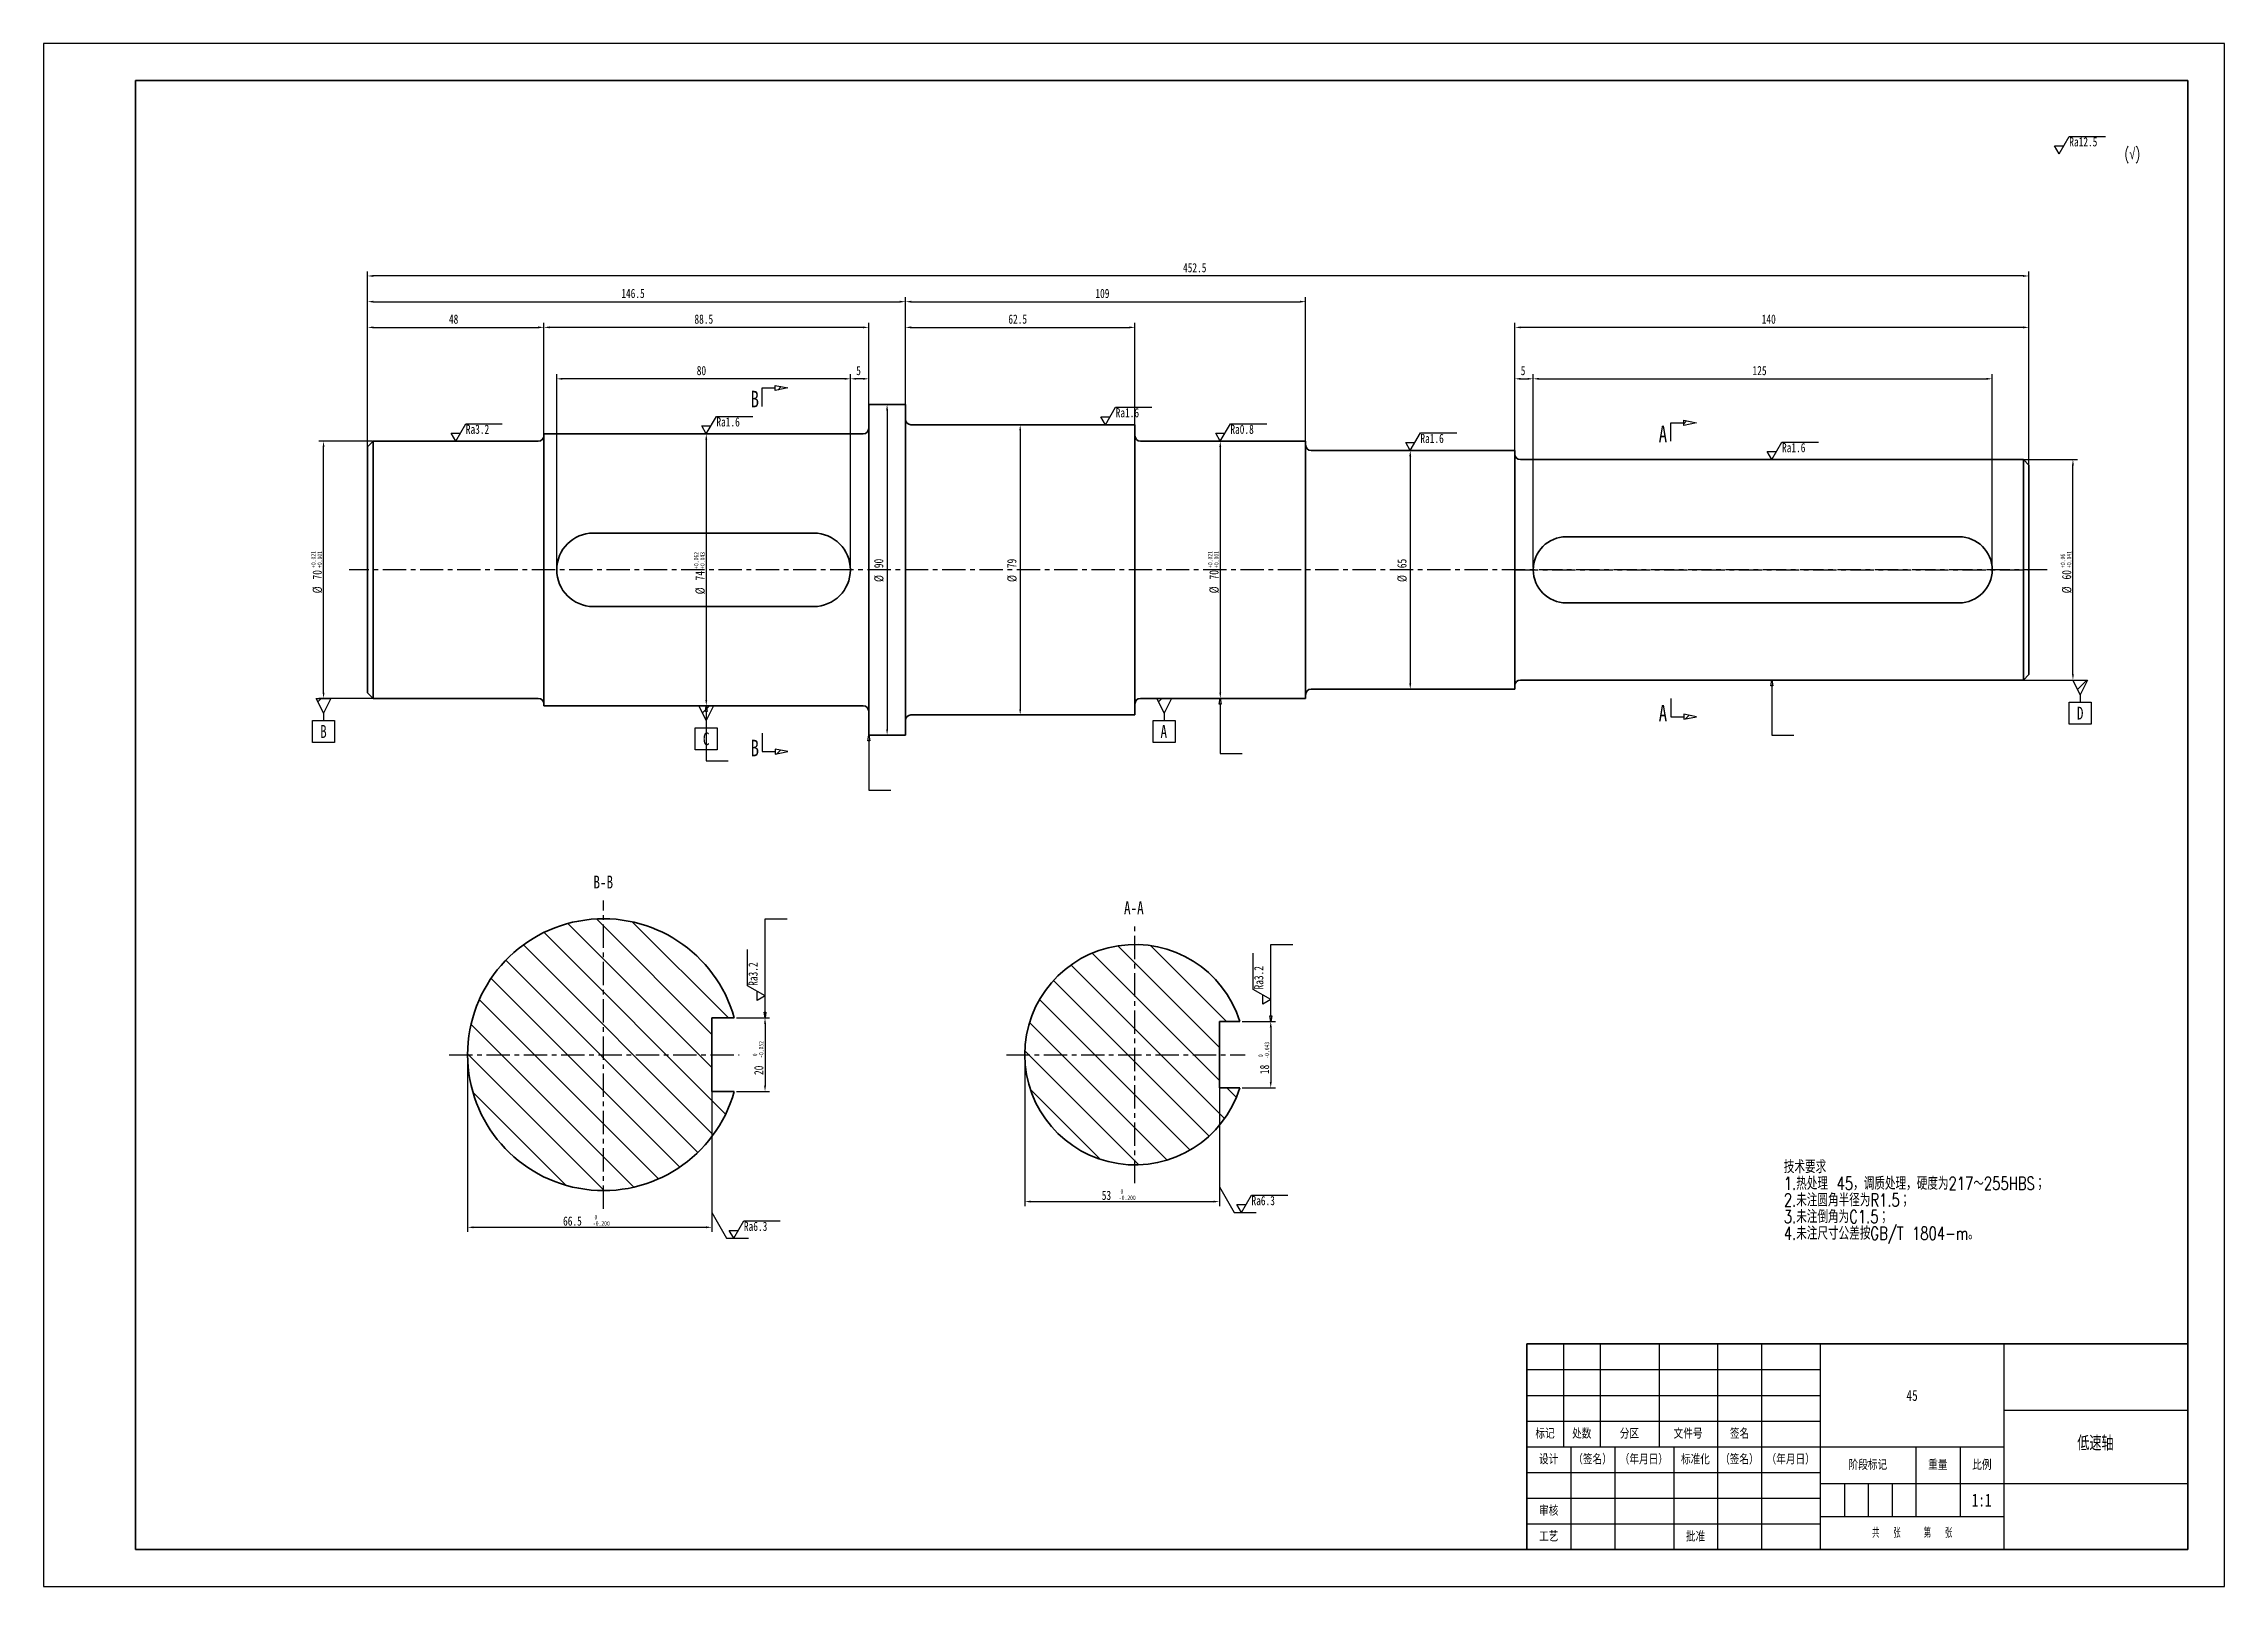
# Paper-space layout 'SW_Model_1' of a CAD drawing. Header units: millimetres. Extents: x 0 to 594, y 0 to 420.
import ezdxf

# ---------------------------------------------------------------- set-up
doc = ezdxf.new("R2010")
doc.units = ezdxf.units.MM
doc.linetypes.add('CENTER', pattern=[10.16, 6.35, -1.27, 1.27, -1.27])
for name, color, linetype in [('中心线', 1, 'CENTER'), ('剖面线', 5, 'Continuous'), ('尺寸', 179, 'Continuous'), ('文字', 179, 'Continuous'), ('标注', 179, 'Continuous'), ('细实线', 179, 'Continuous')]:
    doc.layers.add(name, color=color, linetype=linetype)
doc.layers.add('粗实线', color=179, linetype='Continuous', lineweight=35)
doc.styles.add('SLDTEXTSTYLE4', font='TXT', dxfattribs={"width": 0.566667, "bigfont": 'bigfont'})
doc.styles.add('SLDTEXTSTYLE6', font='TXT', dxfattribs={"width": 0.75})
doc.styles.add('SLDTEXTSTYLE7', font='TXT', dxfattribs={"width": 0.75, "bigfont": 'bigfont'})
doc.dimstyles.new('SLDDIMSTYLE0', dxfattribs={"dimtxt": 2.5, "dimasz": 4.08, "dimexe": 0, "dimexo": 0.0625, "dimtad": 2, "dimdec": 0, "dimrnd": 1e-09, "dimzin": 12, "dimdsep": 46, "dimtxsty": 'SLDTEXTSTYLE6', "dimblk1": 'NONE', "dimblk2": 'NONE', "dimsah": 1, "dimcen": 0.09, "dimadec": 0, "dimazin": 3, "dimtol": 1, "dimtp": 0.06, "dimtm": -0.041, "dimtfac": 1, "dimtdec": 3, "dimtofl": 0, "dimtmove": 0, "dimatfit": 3, "dimldrblk": 'NONE', "dimfxl": 0, "dimfrac": 2, "dimtolj": 1, "dimtzin": 0, "dimarcsym": 0})
doc.dimstyles.new('SLDDIMSTYLE1', dxfattribs={"dimtxt": 2.5, "dimasz": 4.08, "dimexe": 0, "dimexo": 0.0625, "dimtad": 2, "dimdec": 0, "dimrnd": 1e-09, "dimzin": 12, "dimdsep": 46, "dimtxsty": 'SLDTEXTSTYLE6', "dimblk1": 'NONE', "dimblk2": 'NONE', "dimsah": 1, "dimcen": 0.09, "dimadec": 0, "dimazin": 3, "dimtfac": 1, "dimtdec": 3, "dimtofl": 0, "dimtmove": 0, "dimatfit": 3, "dimldrblk": 'NONE', "dimfxl": 0, "dimfrac": 2, "dimtolj": 1, "dimtzin": 12, "dimarcsym": 0})
doc.dimstyles.new('SLDDIMSTYLE2', dxfattribs={"dimtxt": 2.5, "dimasz": 4.08, "dimexe": 0, "dimexo": 0.0625, "dimtad": 2, "dimdec": 0, "dimrnd": 1e-09, "dimzin": 12, "dimdsep": 46, "dimtxsty": 'SLDTEXTSTYLE6', "dimblk1": 'NONE', "dimblk2": 'NONE', "dimsah": 1, "dimcen": 0.09, "dimadec": 0, "dimazin": 3, "dimtol": 1, "dimtp": 0.021, "dimtm": -0.001, "dimtfac": 1, "dimtdec": 3, "dimtofl": 0, "dimtmove": 0, "dimatfit": 3, "dimldrblk": 'NONE', "dimfxl": 0, "dimfrac": 2, "dimtolj": 1, "dimarcsym": 0})
doc.dimstyles.new('SLDDIMSTYLE3', dxfattribs={"dimtxt": 2.5, "dimasz": 4.08, "dimexe": 0, "dimexo": 0.0625, "dimtad": 2, "dimdec": 0, "dimrnd": 1e-09, "dimzin": 12, "dimdsep": 46, "dimtxsty": 'SLDTEXTSTYLE6', "dimblk1": 'NONE', "dimblk2": 'NONE', "dimsah": 1, "dimcen": 0.09, "dimadec": 0, "dimazin": 3, "dimtol": 1, "dimtp": 0.062, "dimtm": -0.043, "dimtfac": 1, "dimtdec": 3, "dimtofl": 0, "dimtmove": 0, "dimatfit": 3, "dimldrblk": 'NONE', "dimfxl": 0, "dimfrac": 2, "dimtolj": 1, "dimarcsym": 0})
doc.dimstyles.new('SLDDIMSTYLE4', dxfattribs={"dimtxt": 2.5, "dimasz": 4.08, "dimexe": 0, "dimexo": 0.0625, "dimtad": 2, "dimdec": 1, "dimrnd": 1e-09, "dimzin": 12, "dimdsep": 46, "dimtxsty": 'SLDTEXTSTYLE6', "dimblk1": 'NONE', "dimblk2": 'NONE', "dimsah": 1, "dimcen": 0.09, "dimadec": 0, "dimazin": 3, "dimtfac": 1, "dimtdec": 3, "dimtofl": 0, "dimtmove": 0, "dimatfit": 3, "dimldrblk": 'NONE', "dimfxl": 0, "dimfrac": 2, "dimtolj": 1, "dimtzin": 12, "dimarcsym": 0})
doc.dimstyles.new('SLDDIMSTYLE5', dxfattribs={"dimtxt": 2.5, "dimasz": 4.08, "dimexe": 0, "dimexo": 0.0625, "dimtad": 2, "dimdec": 0, "dimrnd": 1e-09, "dimzin": 12, "dimdsep": 46, "dimtxsty": 'SLDTEXTSTYLE6', "dimblk1": 'NONE', "dimblk2": 'NONE', "dimsah": 1, "dimcen": 0.09, "dimadec": 0, "dimazin": 3, "dimtol": 1, "dimtm": 0.043, "dimtfac": 1, "dimtdec": 3, "dimtofl": 0, "dimtmove": 0, "dimatfit": 3, "dimldrblk": 'NONE', "dimfxl": 0, "dimfrac": 2, "dimtolj": 1, "dimtzin": 0, "dimarcsym": 0})
doc.dimstyles.new('SLDDIMSTYLE6', dxfattribs={"dimtxt": 2.5, "dimasz": 4.08, "dimexe": 0, "dimexo": 0.0625, "dimtad": 2, "dimdec": 0, "dimrnd": 1e-09, "dimzin": 12, "dimdsep": 46, "dimtxsty": 'SLDTEXTSTYLE6', "dimblk1": 'NONE', "dimblk2": 'NONE', "dimsah": 1, "dimcen": 0.09, "dimadec": 0, "dimazin": 3, "dimtol": 1, "dimtm": 0.2, "dimtfac": 1, "dimtdec": 3, "dimtofl": 0, "dimtmove": 0, "dimatfit": 3, "dimldrblk": 'NONE', "dimfxl": 0, "dimfrac": 2, "dimtolj": 1, "dimtzin": 0, "dimarcsym": 0})
doc.dimstyles.new('SLDDIMSTYLE7', dxfattribs={"dimtxt": 2.5, "dimasz": 4.08, "dimexe": 0, "dimexo": 0.0625, "dimtad": 2, "dimdec": 0, "dimrnd": 1e-09, "dimzin": 12, "dimdsep": 46, "dimtxsty": 'SLDTEXTSTYLE6', "dimblk1": 'NONE', "dimblk2": 'NONE', "dimsah": 1, "dimcen": 0.09, "dimadec": 0, "dimazin": 3, "dimtol": 1, "dimtm": 0.052, "dimtfac": 1, "dimtdec": 3, "dimtofl": 0, "dimtmove": 0, "dimatfit": 3, "dimldrblk": 'NONE', "dimfxl": 0, "dimfrac": 2, "dimtolj": 1, "dimtzin": 0, "dimarcsym": 0})
doc.dimstyles.new('SLDDIMSTYLE8', dxfattribs={"dimtxt": 2.5, "dimasz": 4.08, "dimexe": 0, "dimexo": 0.0625, "dimtad": 2, "dimdec": 1, "dimrnd": 1e-09, "dimzin": 12, "dimdsep": 46, "dimtxsty": 'SLDTEXTSTYLE6', "dimblk1": 'NONE', "dimblk2": 'NONE', "dimsah": 1, "dimcen": 0.09, "dimadec": 0, "dimazin": 3, "dimtol": 1, "dimtm": 0.2, "dimtfac": 1, "dimtdec": 3, "dimtofl": 0, "dimtmove": 0, "dimatfit": 3, "dimldrblk": 'NONE', "dimfxl": 0, "dimfrac": 2, "dimtolj": 1, "dimtzin": 0, "dimarcsym": 0})

# ---------------------------------------------------------------- blocks, each defined once
blk = doc.blocks.new('_D')
at = {"layer": '尺寸'}
for p, q in [((539.38, 306.75), (554, 306.75)), ((552.75, 248.31), (552.75, 305.19)), ((539.38, 246.75), (554, 246.75))]:
    blk.add_line(p, q, dxfattribs=at)
for points in [[(552.49, 305.19), (553.01, 305.19), (552.75, 306.75)], [(552.49, 248.31), (553.01, 248.31), (552.75, 246.75)]]:
    blk.add_solid(points, dxfattribs=at)
at = {"layer": '尺寸', "attachment_point": 1, "rotation": 90, "style": 'SLDTEXTSTYLE6'}
for s, insert, char_height in [('+0.06', (549.37, 277.27), 1.25), ('+0.041', (551.07, 277.27), 1.25), ('60', (549.77, 274.12), 2.5), ('%%c', (549.8, 270.35), 2.5)]:
    blk.add_mtext(s, dxfattribs=dict(at, insert=insert, char_height=char_height))
blk = doc.blocks.new('_None')
blk = doc.blocks.new('_D_1')
at = {"layer": '尺寸'}
for p, q in [((371.62, 309.25), (371, 309.25)), ((372.25, 307.69), (372.25, 245.81)), ((371.62, 244.25), (371, 244.25))]:
    blk.add_line(p, q, dxfattribs=at)
for points in [[(371.99, 307.69), (372.51, 307.69), (372.25, 309.25)], [(371.99, 245.81), (372.51, 245.81), (372.25, 244.25)]]:
    blk.add_solid(points, dxfattribs=at)
at = {"layer": '尺寸', "char_height": 2.5, "attachment_point": 1, "rotation": 90, "style": 'SLDTEXTSTYLE6'}
for s, insert in [('65', (368.71, 277.2)), ('%%c', (368.75, 273.43))]:
    blk.add_mtext(s, dxfattribs=dict(at, insert=insert))
blk = doc.blocks.new('_D_2')
at = {"layer": '尺寸'}
for p, q in [((319.88, 311.75), (319.25, 311.75)), ((320.5, 310.19), (320.5, 243.31)), ((319.88, 241.75), (319.25, 241.75))]:
    blk.add_line(p, q, dxfattribs=at)
for points in [[(320.24, 310.19), (320.76, 310.19), (320.5, 311.75)], [(320.24, 243.31), (320.76, 243.31), (320.5, 241.75)]]:
    blk.add_solid(points, dxfattribs=at)
at = {"layer": '尺寸', "attachment_point": 1, "rotation": 90, "style": 'SLDTEXTSTYLE6'}
for s, insert, char_height in [('+0.021', (317.12, 277.27), 1.25), ('+0.001', (318.82, 277.27), 1.25), ('70', (317.52, 274.12), 2.5), ('%%c', (317.55, 270.35), 2.5)]:
    blk.add_mtext(s, dxfattribs=dict(at, insert=insert, char_height=char_height))
blk = doc.blocks.new('_D_3')
at = {"layer": '尺寸'}
for p, q in [((265.38, 316.25), (264.75, 316.25)), ((266, 314.69), (266, 238.81)), ((265.38, 237.25), (264.75, 237.25))]:
    blk.add_line(p, q, dxfattribs=at)
for points in [[(265.74, 314.69), (266.26, 314.69), (266, 316.25)], [(265.74, 238.81), (266.26, 238.81), (266, 237.25)]]:
    blk.add_solid(points, dxfattribs=at)
at = {"layer": '尺寸', "char_height": 2.5, "attachment_point": 1, "rotation": 90, "style": 'SLDTEXTSTYLE6'}
for s, insert in [('79', (262.46, 277.2)), ('%%c', (262.5, 273.43))]:
    blk.add_mtext(s, dxfattribs=dict(at, insert=insert))
blk = doc.blocks.new('_D_4')
at = {"layer": '尺寸'}
for p, q in [((229.12, 321.75), (228.5, 321.75)), ((229.75, 320.19), (229.75, 233.31)), ((229.12, 231.75), (228.5, 231.75))]:
    blk.add_line(p, q, dxfattribs=at)
for points in [[(229.49, 320.19), (230.01, 320.19), (229.75, 321.75)], [(229.49, 233.31), (230.01, 233.31), (229.75, 231.75)]]:
    blk.add_solid(points, dxfattribs=at)
at = {"layer": '尺寸', "char_height": 2.5, "attachment_point": 1, "rotation": 90, "style": 'SLDTEXTSTYLE6'}
for s, insert in [('90', (226.21, 277.2)), ('%%c', (226.25, 273.43))]:
    blk.add_mtext(s, dxfattribs=dict(at, insert=insert))
blk = doc.blocks.new('_D_5')
at = {"layer": '尺寸'}
for p, q in [((179.88, 313.75), (179.25, 313.75)), ((180.5, 312.19), (180.5, 241.31)), ((179.88, 239.75), (179.25, 239.75))]:
    blk.add_line(p, q, dxfattribs=at)
for points in [[(180.24, 312.19), (180.76, 312.19), (180.5, 313.75)], [(180.24, 241.31), (180.76, 241.31), (180.5, 239.75)]]:
    blk.add_solid(points, dxfattribs=at)
at = {"layer": '尺寸', "attachment_point": 1, "rotation": 90, "style": 'SLDTEXTSTYLE6'}
for s, insert, char_height in [('+0.062', (177.12, 277.01), 1.25), ('+0.043', (178.82, 277.01), 1.25), ('74', (177.52, 273.86), 2.5), ('%%c', (177.55, 270.09), 2.5)]:
    blk.add_mtext(s, dxfattribs=dict(at, insert=insert, char_height=char_height))
blk = doc.blocks.new('_D_6')
at = {"layer": '尺寸'}
for p, q in [((89.62, 311.75), (75, 311.75)), ((76.25, 243.31), (76.25, 310.19)), ((89.62, 241.75), (75, 241.75))]:
    blk.add_line(p, q, dxfattribs=at)
for points in [[(75.99, 310.19), (76.51, 310.19), (76.25, 311.75)], [(75.99, 243.31), (76.51, 243.31), (76.25, 241.75)]]:
    blk.add_solid(points, dxfattribs=at)
at = {"layer": '尺寸', "attachment_point": 1, "rotation": 90, "style": 'SLDTEXTSTYLE6'}
for s, insert, char_height in [('+0.021', (72.87, 277.27), 1.25), ('+0.001', (74.57, 277.27), 1.25), ('70', (73.27, 274.12), 2.5), ('%%c', (73.3, 270.35), 2.5)]:
    blk.add_mtext(s, dxfattribs=dict(at, insert=insert, char_height=char_height))
blk = doc.blocks.new('_D_7')
at = {"layer": '尺寸'}
for p, q in [((400.75, 277.38), (400.75, 344)), ((539.19, 342.75), (402.31, 342.75)), ((540.75, 277.38), (540.75, 344))]:
    blk.add_line(p, q, dxfattribs=at)
for points in [[(402.31, 343.01), (402.31, 342.49), (400.75, 342.75)], [(539.19, 343.01), (539.19, 342.49), (540.75, 342.75)]]:
    blk.add_solid(points, dxfattribs=at)
at = {"layer": '尺寸', "insert": (467.98, 346.25), "char_height": 2.5, "attachment_point": 1, "style": 'SLDTEXTSTYLE6'}
blk.add_mtext('140', dxfattribs=at)
blk = doc.blocks.new('_D_8')
at = {"layer": '尺寸'}
for p, q in [((88.25, 277.38), (88.25, 344)), ((89.81, 342.75), (134.69, 342.75)), ((136.25, 277.38), (136.25, 344))]:
    blk.add_line(p, q, dxfattribs=at)
for points in [[(89.81, 343.01), (89.81, 342.49), (88.25, 342.75)], [(134.69, 343.01), (134.69, 342.49), (136.25, 342.75)]]:
    blk.add_solid(points, dxfattribs=at)
at = {"layer": '尺寸', "insert": (110.4, 346.25), "char_height": 2.5, "attachment_point": 1, "style": 'SLDTEXTSTYLE6'}
blk.add_mtext('48', dxfattribs=at)
blk = doc.blocks.new('_D_9')
at = {"layer": '尺寸'}
for p, q in [((136.25, 277.38), (136.25, 344)), ((223.19, 342.75), (137.81, 342.75)), ((224.75, 277.38), (224.75, 344))]:
    blk.add_line(p, q, dxfattribs=at)
for points in [[(137.81, 343.01), (137.81, 342.49), (136.25, 342.75)], [(223.19, 343.01), (223.19, 342.49), (224.75, 342.75)]]:
    blk.add_solid(points, dxfattribs=at)
at = {"layer": '尺寸', "insert": (177.27, 346.25), "char_height": 2.5, "attachment_point": 1, "style": 'SLDTEXTSTYLE6'}
blk.add_mtext('88.5', dxfattribs=at)
blk = doc.blocks.new('_D_10')
at = {"layer": '尺寸'}
for p, q in [((88.25, 277.38), (88.25, 351)), ((234.75, 277.38), (234.75, 351)), ((89.81, 349.75), (233.19, 349.75))]:
    blk.add_line(p, q, dxfattribs=at)
for points in [[(89.81, 350.01), (89.81, 349.49), (88.25, 349.75)], [(233.19, 350.01), (233.19, 349.49), (234.75, 349.75)]]:
    blk.add_solid(points, dxfattribs=at)
at = {"layer": '尺寸', "insert": (157.35, 353.25), "char_height": 2.5, "attachment_point": 1, "style": 'SLDTEXTSTYLE6'}
blk.add_mtext('146.5', dxfattribs=at)
blk = doc.blocks.new('_D_11')
at = {"layer": '尺寸'}
for p, q in [((234.75, 277.38), (234.75, 351)), ((343.75, 277.38), (343.75, 351)), ((236.31, 349.75), (342.19, 349.75))]:
    blk.add_line(p, q, dxfattribs=at)
for points in [[(236.31, 350.01), (236.31, 349.49), (234.75, 349.75)], [(342.19, 350.01), (342.19, 349.49), (343.75, 349.75)]]:
    blk.add_solid(points, dxfattribs=at)
at = {"layer": '尺寸', "insert": (286.48, 353.25), "char_height": 2.5, "attachment_point": 1, "style": 'SLDTEXTSTYLE6'}
blk.add_mtext('109', dxfattribs=at)
blk = doc.blocks.new('_D_12')
at = {"layer": '尺寸'}
for p, q in [((234.75, 277.38), (234.75, 344)), ((236.31, 342.75), (295.69, 342.75)), ((297.25, 277.38), (297.25, 344))]:
    blk.add_line(p, q, dxfattribs=at)
for points in [[(236.31, 343.01), (236.31, 342.49), (234.75, 342.75)], [(295.69, 343.01), (295.69, 342.49), (297.25, 342.75)]]:
    blk.add_solid(points, dxfattribs=at)
at = {"layer": '尺寸', "insert": (262.77, 346.25), "char_height": 2.5, "attachment_point": 1, "style": 'SLDTEXTSTYLE6'}
blk.add_mtext('62.5', dxfattribs=at)
blk = doc.blocks.new('_D_13')
at = {"layer": '尺寸'}
for p, q in [((88.25, 277.38), (88.25, 358)), ((539.19, 356.75), (89.81, 356.75)), ((540.75, 277.38), (540.75, 358))]:
    blk.add_line(p, q, dxfattribs=at)
for points in [[(89.81, 357.01), (89.81, 356.49), (88.25, 356.75)], [(539.19, 357.01), (539.19, 356.49), (540.75, 356.75)]]:
    blk.add_solid(points, dxfattribs=at)
at = {"layer": '尺寸', "insert": (310.35, 360.25), "char_height": 2.5, "attachment_point": 1, "style": 'SLDTEXTSTYLE6'}
blk.add_mtext('452.5', dxfattribs=at)
blk = doc.blocks.new('_D_14')
at = {"layer": '尺寸'}
for p, q in [((400.75, 277.38), (400.75, 330)), ((402.31, 328.75), (404.19, 328.75)), ((405.75, 277.38), (405.75, 330))]:
    blk.add_line(p, q, dxfattribs=at)
for points in [[(402.31, 329.01), (402.31, 328.49), (400.75, 328.75)], [(404.19, 329.01), (404.19, 328.49), (405.75, 328.75)]]:
    blk.add_solid(points, dxfattribs=at)
at = {"layer": '尺寸', "insert": (402.33, 332.25), "char_height": 2.5, "attachment_point": 1, "style": 'SLDTEXTSTYLE6'}
blk.add_mtext('5', dxfattribs=at)
blk = doc.blocks.new('_D_15')
at = {"layer": '尺寸'}
for p, q in [((219.75, 277.38), (219.75, 330)), ((223.19, 328.75), (221.31, 328.75)), ((224.75, 277.38), (224.75, 330))]:
    blk.add_line(p, q, dxfattribs=at)
for points in [[(221.31, 329.01), (221.31, 328.49), (219.75, 328.75)], [(223.19, 329.01), (223.19, 328.49), (224.75, 328.75)]]:
    blk.add_solid(points, dxfattribs=at)
at = {"layer": '尺寸', "insert": (221.33, 332.25), "char_height": 2.5, "attachment_point": 1, "style": 'SLDTEXTSTYLE6'}
blk.add_mtext('5', dxfattribs=at)
blk = doc.blocks.new('_D_16')
at = {"layer": '尺寸'}
for p, q in [((405.75, 277.38), (405.75, 330)), ((407.31, 328.75), (529.19, 328.75)), ((530.75, 277.38), (530.75, 330))]:
    blk.add_line(p, q, dxfattribs=at)
for points in [[(407.31, 329.01), (407.31, 328.49), (405.75, 328.75)], [(529.19, 329.01), (529.19, 328.49), (530.75, 328.75)]]:
    blk.add_solid(points, dxfattribs=at)
at = {"layer": '尺寸', "insert": (465.48, 332.25), "char_height": 2.5, "attachment_point": 1, "style": 'SLDTEXTSTYLE6'}
blk.add_mtext('125', dxfattribs=at)
blk = doc.blocks.new('_D_17')
at = {"layer": '尺寸'}
for p, q in [((139.75, 277.38), (139.75, 330)), ((218.19, 328.75), (141.31, 328.75)), ((219.75, 277.38), (219.75, 330))]:
    blk.add_line(p, q, dxfattribs=at)
for points in [[(141.31, 329.01), (141.31, 328.49), (139.75, 328.75)], [(218.19, 329.01), (218.19, 328.49), (219.75, 328.75)]]:
    blk.add_solid(points, dxfattribs=at)
at = {"layer": '尺寸', "insert": (177.9, 332.25), "char_height": 2.5, "attachment_point": 1, "style": 'SLDTEXTSTYLE6'}
blk.add_mtext('80', dxfattribs=at)
blk = doc.blocks.new('_D_18')
at = {"layer": '尺寸'}
for p, q in [((326.49, 153.75), (335.5, 153.75)), ((334.25, 152.19), (334.25, 137.31)), ((326.49, 135.75), (335.5, 135.75))]:
    blk.add_line(p, q, dxfattribs=at)
for points in [[(333.99, 152.19), (334.51, 152.19), (334.25, 153.75)], [(333.99, 137.31), (334.51, 137.31), (334.25, 135.75)]]:
    blk.add_solid(points, dxfattribs=at)
at = {"layer": '尺寸', "attachment_point": 1, "rotation": 90, "style": 'SLDTEXTSTYLE6'}
for s, insert, char_height in [('0', (330.87, 144.08), 1.25), ('-0.043', (332.57, 143.65), 1.25), ('18', (331.3, 139.46), 2.5)]:
    blk.add_mtext(s, dxfattribs=dict(at, insert=insert, char_height=char_height))
blk = doc.blocks.new('_D_19')
at = {"layer": '尺寸'}
for p, q in [((267.25, 144.12), (267.25, 103.5)), ((320.25, 144.12), (320.25, 103.5)), ((268.81, 104.75), (318.69, 104.75))]:
    blk.add_line(p, q, dxfattribs=at)
for points in [[(268.81, 105.01), (268.81, 104.49), (267.25, 104.75)], [(318.69, 105.01), (318.69, 104.49), (320.25, 104.75)]]:
    blk.add_solid(points, dxfattribs=at)
at = {"layer": '尺寸', "attachment_point": 1, "style": 'SLDTEXTSTYLE6'}
for s, insert, char_height in [('53', (288.22, 107.7), 2.5), ('0', (293.32, 108.13), 1.25), ('-0.200', (292.88, 106.43), 1.25)]:
    blk.add_mtext(s, dxfattribs=dict(at, insert=insert, char_height=char_height))
blk = doc.blocks.new('_D_20')
at = {"layer": '尺寸'}
for p, q in [((188.75, 154.75), (197.75, 154.75)), ((196.5, 153.19), (196.5, 136.31)), ((188.75, 134.75), (197.75, 134.75))]:
    blk.add_line(p, q, dxfattribs=at)
for points in [[(196.24, 153.19), (196.76, 153.19), (196.5, 154.75)], [(196.24, 136.31), (196.76, 136.31), (196.5, 134.75)]]:
    blk.add_solid(points, dxfattribs=at)
at = {"layer": '尺寸', "attachment_point": 1, "rotation": 90, "style": 'SLDTEXTSTYLE6'}
for s, insert, char_height in [('0', (193.12, 144.32), 1.25), ('-0.052', (194.82, 143.88), 1.25), ('20', (193.55, 139.22), 2.5)]:
    blk.add_mtext(s, dxfattribs=dict(at, insert=insert, char_height=char_height))
blk = doc.blocks.new('_D_21')
at = {"layer": '尺寸'}
for p, q in [((115.5, 144.12), (115.5, 96.5)), ((182, 144.12), (182, 96.5)), ((117.06, 97.75), (180.44, 97.75))]:
    blk.add_line(p, q, dxfattribs=at)
for points in [[(117.06, 98.01), (117.06, 97.49), (115.5, 97.75)], [(180.44, 98.01), (180.44, 97.49), (182, 97.75)]]:
    blk.add_solid(points, dxfattribs=at)
at = {"layer": '尺寸', "attachment_point": 1, "style": 'SLDTEXTSTYLE6'}
for s, insert, char_height in [('0', (150.05, 101.13), 1.25), ('66.5', (141.49, 100.7), 2.5), ('-0.200', (149.62, 99.43), 1.25)]:
    blk.add_mtext(s, dxfattribs=dict(at, insert=insert, char_height=char_height))

psp = doc.layouts.new('SW_Model_1')

# ---------------------------------------------------------------- hatches: boundary and pattern name
at = {"layer": '剖面线'}
h = psp.add_hatch(dxfattribs=at)
h.set_pattern_fill('ANSI31', color=256, scale=2, angle=90, style=0)
edge = h.paths.add_edge_path(flags=0)
edge.add_arc((152.5, 144.75), 37, 15.68035, 344.31965)
edge.add_line((188.12, 134.75), (182, 134.75))
edge.add_line((182, 134.75), (182, 154.75))
edge.add_line((182, 154.75), (188.12, 154.75))
h = psp.add_hatch(dxfattribs=at)
h.set_pattern_fill('ANSI31', color=256, scale=2, angle=90, style=0)
edge = h.paths.add_edge_path(flags=0)
edge.add_arc((297.25, 144.75), 30, 17.4576, 342.5424)
edge.add_line((325.87, 135.75), (320.25, 135.75))
edge.add_line((320.25, 135.75), (320.25, 153.75))
edge.add_line((320.25, 153.75), (325.87, 153.75))
at = {"layer": '尺寸'}
h = psp.add_hatch(dxfattribs=at)
h.set_pattern_fill('ANSI31', color=256, style=0)
h.paths.add_polyline_path([(199.25, 325.55), (199.25, 326.25), (199.25, 326.95), (202.75, 326.25)], flags=0)
h = psp.add_hatch(dxfattribs=at)
h.set_pattern_fill('ANSI31', color=256, style=0)
h.paths.add_polyline_path([(446.75, 316.05), (446.75, 316.75), (446.75, 317.45), (450.25, 316.75)], flags=0)
h = psp.add_hatch(dxfattribs=at)
h.set_pattern_fill('ANSI31', color=256, style=0)
h.paths.add_polyline_path([(471.01, 245.19), (470.49, 245.19), (470.75, 246.75)], flags=0)
h = psp.add_hatch(dxfattribs=at)
h.set_pattern_fill('ANSI31', color=256, style=0)
h.paths.add_polyline_path([(180.76, 238.19), (180.24, 238.19), (180.5, 239.75)], flags=0)
h = psp.add_hatch(dxfattribs=at)
h.set_pattern_fill('ANSI31', color=256, style=0)
h.paths.add_polyline_path([(320.76, 240.19), (320.24, 240.19), (320.5, 241.75)], flags=0)
h = psp.add_hatch(dxfattribs=at)
h.set_pattern_fill('ANSI31', color=256, style=0)
h.paths.add_polyline_path([(224.75, 231.75), (225.01, 230.19), (224.49, 230.19)], flags=0)
h = psp.add_hatch(dxfattribs=at)
h.set_pattern_fill('ANSI31', color=256, style=0)
h.paths.add_polyline_path([(446.75, 237.45), (446.75, 236.75), (446.75, 236.05), (450.25, 236.75)], flags=0)
h = psp.add_hatch(dxfattribs=at)
h.set_pattern_fill('ANSI31', color=256, style=0)
h.paths.add_polyline_path([(199.25, 227.95), (199.25, 227.25), (199.25, 226.55), (202.75, 227.25)], flags=0)
h = psp.add_hatch(dxfattribs=at)
h.set_pattern_fill('ANSI31', color=256, style=0)
h.paths.add_polyline_path([(196.24, 156.31), (196.76, 156.31), (196.5, 154.75)], flags=0)
h = psp.add_hatch(dxfattribs=at)
h.set_pattern_fill('ANSI31', color=256, style=0)
h.paths.add_polyline_path([(333.99, 155.31), (334.51, 155.31), (334.25, 153.75)], flags=0)
at = {"layer": '标注'}
h = psp.add_hatch(dxfattribs=at)
h.set_pattern_fill('ANSI31', color=256, style=0)
h.paths.add_polyline_path([(554.75, 242.75), (552.75, 246.75), (556.75, 246.75)], flags=0)
h = psp.add_hatch(dxfattribs=at)
h.set_pattern_fill('ANSI31', color=256, style=0)
h.paths.add_polyline_path([(76.25, 237.75), (74.25, 241.75), (78.25, 241.75)], flags=0)
h = psp.add_hatch(dxfattribs=at)
h.set_pattern_fill('ANSI31', color=256, style=0)
h.paths.add_polyline_path([(180.5, 235.75), (178.5, 239.75), (182.5, 239.75)], flags=0)
h = psp.add_hatch(dxfattribs=at)
h.set_pattern_fill('ANSI31', color=256, style=0)
h.paths.add_polyline_path([(305.25, 237.75), (303.25, 241.75), (307.25, 241.75)], flags=0)

# ---------------------------------------------------------------- linework, layer by layer
at = {"layer": '中心线'}
for p, q in [((545.75, 276.75), (83.25, 276.75)), ((400.75, 276.75), (540.75, 276.75)), ((152.5, 102.75), (152.5, 186.75)), ((297.25, 109.75), (297.25, 179.75)), ((110.5, 144.75), (189.5, 144.75)), ((262.25, 144.75), (327.25, 144.75))]:
    psp.add_line(p, q, dxfattribs=at)
at = {"layer": '剖面线'}
for p, q in [((182, 134.75), (182, 154.75)), ((182, 154.75), (188.12, 154.75)), ((320.25, 135.75), (320.25, 153.75)), ((320.25, 153.75), (325.87, 153.75)), ((188.12, 134.75), (182, 134.75)), ((325.87, 135.75), (320.25, 135.75))]:
    psp.add_line(p, q, dxfattribs=at)
for centre, radius, start, end in [((152.5, 144.75), 37, 15.68035, 344.31965), ((297.25, 144.75), 30, 17.4576, 342.5424)]:
    psp.add_arc(centre, radius, start, end, dxfattribs=at)
at = {"layer": '尺寸'}
for p, q in [((199.25, 326.25), (199.25, 326.95)), ((199.25, 326.95), (202.75, 326.25)), ((199.25, 326.25), (199.25, 326.95)), ((199.25, 326.95), (202.75, 326.25)), ((195.75, 321.25), (195.75, 326.25)), ((195.75, 326.25), (199.25, 326.25)), ((202.75, 326.25), (199.25, 325.55)), ((199.25, 325.55), (199.25, 326.25)), ((202.75, 326.25), (199.25, 325.55)), ((199.25, 325.55), (199.25, 326.25)), ((443.25, 311.75), (443.25, 316.75)), ((443.25, 316.75), (446.75, 316.75)), ((446.75, 316.75), (446.75, 317.45)), ((446.75, 317.45), (450.25, 316.75)), ((446.75, 316.75), (446.75, 317.45)), ((446.75, 317.45), (450.25, 316.75)), ((450.25, 316.75), (446.75, 316.05)), ((446.75, 316.05), (446.75, 316.75)), ((450.25, 316.75), (446.75, 316.05)), ((446.75, 316.05), (446.75, 316.75)), ((470.49, 245.19), (470.75, 246.75)), ((471.01, 245.19), (470.49, 245.19)), ((470.75, 246.75), (471.01, 245.19)), ((470.75, 245.19), (470.75, 231.75)), ((180.24, 238.19), (180.5, 239.75)), ((180.76, 238.19), (180.24, 238.19)), ((180.5, 239.75), (180.76, 238.19)), ((180.5, 238.19), (180.5, 224.75)), ((320.24, 240.19), (320.5, 241.75)), ((320.76, 240.19), (320.24, 240.19)), ((320.5, 241.75), (320.76, 240.19)), ((320.5, 240.19), (320.5, 226.75)), ((443.25, 241.75), (443.25, 236.75)), ((195.75, 232.25), (195.75, 227.25)), ((224.49, 230.19), (224.75, 231.75)), ((224.75, 231.75), (225.01, 230.19)), ((443.25, 236.75), (446.75, 236.75)), ((450.25, 236.75), (446.75, 237.45)), ((446.75, 237.45), (446.75, 236.75)), ((450.25, 236.75), (446.75, 237.45)), ((446.75, 237.45), (446.75, 236.75)), ((446.75, 236.75), (446.75, 236.05)), ((446.75, 236.05), (450.25, 236.75)), ((446.75, 236.75), (446.75, 236.05)), ((446.75, 236.05), (450.25, 236.75)), ((470.75, 231.75), (476.75, 231.75)), ((195.75, 227.25), (199.25, 227.25)), ((202.75, 227.25), (199.25, 227.95)), ((199.25, 227.95), (199.25, 227.25)), ((202.75, 227.25), (199.25, 227.95)), ((199.25, 227.95), (199.25, 227.25)), ((199.25, 227.25), (199.25, 226.55)), ((199.25, 226.55), (202.75, 227.25)), ((199.25, 227.25), (199.25, 226.55)), ((199.25, 226.55), (202.75, 227.25)), ((225.01, 230.19), (224.49, 230.19)), ((224.75, 230.19), (224.75, 216.75)), ((320.5, 226.75), (326.5, 226.75)), ((180.5, 224.75), (186.5, 224.75)), ((224.75, 216.75), (230.75, 216.75)), ((196.5, 156.31), (196.5, 181.75)), ((196.5, 181.75), (202.5, 181.75)), ((334.25, 155.31), (334.25, 174.75)), ((334.25, 174.75), (340.25, 174.75)), ((196.5, 154.75), (196.24, 156.31)), ((196.24, 156.31), (196.76, 156.31)), ((196.76, 156.31), (196.5, 154.75)), ((334.25, 153.75), (333.99, 155.31)), ((333.99, 155.31), (334.51, 155.31)), ((334.51, 155.31), (334.25, 153.75)), ((320.25, 108.75), (324.25, 101.75)), ((182, 101.75), (186, 94.75)), ((324.25, 101.75), (330.25, 101.75)), ((186, 94.75), (192, 94.75))]:
    psp.add_line(p, q, dxfattribs=at)
at = {"layer": '文字'}
for p, q in [((594, 420), (0, 420)), ((0, 420), (0, 0)), ((594, 0), (594, 420)), ((549, 390), (547.75, 392.17)), ((547.75, 392.17), (550.25, 392.17)), ((549, 390), (551.75, 394.76)), ((551.75, 394.76), (561.65, 394.76)), ((0, 0), (594, 0))]:
    psp.add_line(p, q, dxfattribs=at)
at = {"layer": '标注'}
for p, q in [((289.25, 316.25), (292, 321.01)), ((292, 321.01), (301.9, 321.01)), ((112.25, 311.75), (115, 316.51)), ((115, 316.51), (124.9, 316.51)), ((180.5, 313.75), (179.25, 315.92)), ((179.25, 315.92), (181.75, 315.92)), ((180.5, 313.75), (183.25, 318.51)), ((183.25, 318.51), (193.15, 318.51)), ((289.25, 316.25), (288, 318.42)), ((288, 318.42), (290.5, 318.42)), ((320.5, 311.75), (323.25, 316.51)), ((323.25, 316.51), (333.15, 316.51)), ((112.25, 311.75), (111, 313.92)), ((111, 313.92), (113.5, 313.92)), ((320.5, 311.75), (319.25, 313.92)), ((319.25, 313.92), (321.75, 313.92)), ((372.25, 309.25), (371, 311.42)), ((371, 311.42), (373.5, 311.42)), ((372.25, 309.25), (375, 314.01)), ((375, 314.01), (384.9, 314.01)), ((470.75, 306.75), (469.5, 308.92)), ((469.5, 308.92), (472, 308.92)), ((470.75, 306.75), (473.5, 311.51)), ((473.5, 311.51), (483.4, 311.51)), ((552.75, 246.75), (556.75, 246.75)), ((554.75, 242.75), (552.75, 246.75)), ((552.75, 246.75), (556.75, 246.75)), ((552.75, 246.75), (554.75, 242.75)), ((556.75, 246.75), (554.75, 242.75)), ((556.75, 246.75), (554.75, 242.75)), ((74.25, 241.75), (78.25, 241.75)), ((76.25, 237.75), (74.25, 241.75)), ((74.25, 241.75), (78.25, 241.75)), ((74.25, 241.75), (76.25, 237.75)), ((78.25, 241.75), (76.25, 237.75)), ((78.25, 241.75), (76.25, 237.75)), ((76.25, 237.75), (76.25, 235.75)), ((178.5, 239.75), (182.5, 239.75)), ((180.5, 235.75), (178.5, 239.75)), ((178.5, 239.75), (182.5, 239.75)), ((178.5, 239.75), (180.5, 235.75)), ((182.5, 239.75), (180.5, 235.75)), ((182.5, 239.75), (180.5, 235.75)), ((303.25, 241.75), (307.25, 241.75)), ((305.25, 237.75), (303.25, 241.75)), ((303.25, 241.75), (307.25, 241.75)), ((303.25, 241.75), (305.25, 237.75)), ((307.25, 241.75), (305.25, 237.75)), ((307.25, 241.75), (305.25, 237.75)), ((305.25, 237.75), (305.25, 235.75)), ((551.75, 240.75), (557.75, 240.75)), ((551.75, 234.75), (551.75, 240.75)), ((554.75, 242.75), (554.75, 240.75)), ((557.75, 240.75), (557.75, 234.75)), ((73.25, 235.75), (79.25, 235.75)), ((73.25, 229.75), (73.25, 235.75)), ((79.25, 235.75), (79.25, 229.75)), ((177.5, 233.75), (183.5, 233.75)), ((177.5, 227.75), (177.5, 233.75)), ((180.5, 235.75), (180.5, 233.75)), ((183.5, 233.75), (183.5, 227.75)), ((302.25, 235.75), (308.25, 235.75)), ((302.25, 229.75), (302.25, 235.75)), ((308.25, 235.75), (308.25, 229.75)), ((557.75, 234.75), (551.75, 234.75)), ((79.25, 229.75), (73.25, 229.75)), ((183.5, 227.75), (177.5, 227.75)), ((308.25, 229.75), (302.25, 229.75)), ((191.74, 163.5), (191.74, 173.4)), ((329.49, 162.5), (329.49, 172.4)), ((196.5, 160.75), (191.74, 163.5)), ((194.33, 159.5), (194.33, 162)), ((196.5, 160.75), (194.33, 159.5)), ((334.25, 159.75), (329.49, 162.5)), ((332.08, 158.5), (332.08, 161)), ((334.25, 159.75), (332.08, 158.5)), ((326.25, 101.75), (325, 103.92)), ((325, 103.92), (327.5, 103.92)), ((326.25, 101.75), (329, 106.51)), ((329, 106.51), (338.9, 106.51)), ((188, 94.75), (186.75, 96.92)), ((186.75, 96.92), (189.25, 96.92)), ((188, 94.75), (190.75, 99.51)), ((190.75, 99.51), (200.65, 99.51))]:
    psp.add_line(p, q, dxfattribs=at)
at = {"layer": '粗实线'}
for p, q in [((584, 410), (25, 410)), ((25, 410), (25, 10)), ((584, 10), (584, 410)), ((224.75, 321.75), (224.75, 231.75)), ((224.75, 321.75), (234.75, 321.75)), ((234.75, 321.75), (226.25, 321.75)), ((234.75, 321.75), (234.75, 231.75)), ((234.75, 316.25), (234.75, 237.25)), ((297.25, 316.25), (236.25, 316.25)), ((297.25, 316.25), (297.25, 237.25)), ((88.25, 310.25), (89.75, 311.75)), ((88.25, 310.25), (88.25, 243.25)), ((89.75, 311.75), (89.75, 241.75)), ((89.75, 311.75), (134.75, 311.75)), ((136.25, 313.75), (136.25, 239.75)), ((136.25, 313.75), (223.25, 313.75)), ((297.25, 311.75), (297.25, 241.75)), ((343.75, 311.75), (298.75, 311.75)), ((343.75, 311.75), (343.75, 241.75)), ((343.75, 309.25), (343.75, 244.25)), ((400.75, 309.25), (345.25, 309.25)), ((400.75, 309.25), (400.75, 244.25)), ((521.75, 306.75), (402.25, 306.75)), ((539.25, 306.75), (521.75, 306.75)), ((540.75, 305.25), (539.25, 306.75)), ((539.25, 246.75), (539.25, 306.75)), ((540.75, 248.25), (540.75, 305.25)), ((149.75, 286.75), (209.75, 286.75)), ((521.75, 285.75), (414.75, 285.75)), ((521.75, 267.75), (414.75, 267.75)), ((149.75, 266.75), (209.75, 266.75)), ((400.75, 244.25), (345.25, 244.25)), ((402.25, 246.75), (521.75, 246.75)), ((521.75, 246.75), (539.25, 246.75)), ((539.25, 246.75), (540.75, 248.25)), ((88.25, 243.25), (89.75, 241.75)), ((89.75, 241.75), (134.75, 241.75)), ((136.25, 239.75), (223.25, 239.75)), ((343.75, 241.75), (298.75, 241.75)), ((224.75, 231.75), (234.75, 231.75)), ((234.75, 231.75), (226.25, 231.75)), ((297.25, 237.25), (236.25, 237.25)), ((188.12, 154.75), (182, 154.75)), ((182, 154.75), (182, 134.75)), ((325.87, 153.75), (320.25, 153.75)), ((320.25, 153.75), (320.25, 135.75)), ((182, 134.75), (188.12, 134.75)), ((320.25, 135.75), (325.87, 135.75)), ((404, 66), (584, 66)), ((404, 10), (404, 66)), ((584, 66), (584, 10)), ((25, 10), (584, 10)), ((584, 10), (404, 10)), ((584, 10), (582, 10))]:
    psp.add_line(p, q, dxfattribs=at)
for centre, radius, start, end in [((223.25, 315.25), 1.5, 270, 0), ((236.25, 317.75), 1.5, 180, 270), ((134.75, 313.25), 1.5, 270, 0), ((298.75, 313.25), 1.5, 180, 270), ((345.25, 310.75), 1.5, 180, 270), ((402.25, 308.25), 1.5, 180, 270), ((402.25, 308.25), 1.5, 180, 270), ((149.75, 276.75), 10, 90, 270), ((209.75, 276.75), 10, 270, 90), ((414.75, 276.75), 9, 90, 270), ((521.75, 276.75), 9, 270, 90), ((345.25, 242.75), 1.5, 90, 180), ((402.25, 245.25), 1.5, 90, 180), ((402.25, 245.25), 1.5, 90, 180), ((134.75, 240.25), 1.5, 0, 90), ((223.25, 238.25), 1.5, 0, 90), ((298.75, 240.25), 1.5, 90, 180), ((236.25, 235.75), 1.5, 90, 180), ((152.5, 144.75), 37, 15.68035, 344.31965), ((297.25, 144.75), 30, 17.4576, 342.5424)]:
    psp.add_arc(centre, radius, start, end, dxfattribs=at)
at = {"layer": '细实线'}
for p, q in [((414, 66), (414, 38)), ((424, 66), (424, 38)), ((440, 66), (440, 38)), ((456, 10), (456, 66)), ((468, 10), (468, 66)), ((484, 10), (484, 66)), ((484, 10), (484, 66)), ((534, 10), (534, 66)), ((404, 59), (484, 59)), ((404, 52), (484, 52)), ((534, 48), (584, 48)), ((404, 45), (484, 45)), ((404, 38), (534, 38)), ((416, 38), (416, 10)), ((428, 38), (428, 10)), ((444, 38), (444, 10)), ((510, 38), (510, 19)), ((522, 38), (522, 19)), ((404, 31), (484, 31)), ((404, 24), (484, 24)), ((484, 28), (584, 28)), ((490.5, 28), (490.5, 19)), ((497, 28), (497, 19)), ((503.5, 28), (503.5, 19)), ((484, 19), (534, 19)), ((404, 17), (484, 17))]:
    psp.add_line(p, q, dxfattribs=at)

# ---------------------------------------------------------------- texts
at = {"layer": '尺寸'}
for s, insert, char_height, attachment_point, style in [('B', (193.72, 325.48), 4.5, 2, 'SLDTEXTSTYLE6'), ('A', (441.07, 315.98), 4.5, 2, 'SLDTEXTSTYLE6'), ('A', (441.07, 239.98), 4.5, 2, 'SLDTEXTSTYLE6'), ('B', (193.72, 230.48), 4.5, 2, 'SLDTEXTSTYLE6'), ('B-B', (152.44, 193.49), 3.5, 2, 'SLDTEXTSTYLE6'), ('A-A', (296.96, 186.49), 3.5, 2, 'SLDTEXTSTYLE6'), ('技术要求', (474, 115.99), 3.5, 1, 'SLDTEXTSTYLE7'), ('2.未注圆角半径为R1.5；', (474, 106.93), 3.5, 1, 'SLDTEXTSTYLE7'), ('1.热处理 45，调质处理，硬度为217～255HBS；', (474, 111.46), 3.5, 1, 'SLDTEXTSTYLE7'), ('3.未注倒角为C1.5；', (474, 102.41), 3.5, 1, 'SLDTEXTSTYLE7'), ('4.未注尺寸公差按GB/T 1804-m。', (474, 97.88), 3.5, 1, 'SLDTEXTSTYLE7')]:
    psp.add_mtext(s, dxfattribs=dict(at, insert=insert, char_height=char_height, attachment_point=attachment_point, style=style))
at = {"layer": '文字'}
for s, insert, char_height, attachment_point, style in [('Ra12.5', (551.75, 394.52), 2.5, 1, 'SLDTEXTSTYLE6'), ('(√)', (568.91, 391.49), 3, 2, 'SLDTEXTSTYLE7'), ('D', (554.71, 239.49), 3.5, 2, 'SLDTEXTSTYLE6'), ('B', (76.22, 234.49), 3.5, 2, 'SLDTEXTSTYLE6'), ('C', (180.46, 232.49), 3.5, 2, 'SLDTEXTSTYLE6'), ('A', (305.11, 234.49), 3.5, 2, 'SLDTEXTSTYLE6'), ('45', (508.94, 53.49), 3, 2, 'SLDTEXTSTYLE6'), ('标记', (408.95, 42.74), 2.5, 2, 'SLDTEXTSTYLE7'), ('处数', (418.95, 42.74), 2.5, 2, 'SLDTEXTSTYLE7'), ('分区', (431.95, 42.74), 2.5, 2, 'SLDTEXTSTYLE7'), ('文件号', (447.92, 42.74), 2.5, 2, 'SLDTEXTSTYLE7'), ('签名', (461.95, 42.74), 2.5, 2, 'SLDTEXTSTYLE7'), ('设计', (409.95, 35.74), 2.5, 2, 'SLDTEXTSTYLE7'), ('（签名）', (421.9, 35.74), 2.5, 2, 'SLDTEXTSTYLE7'), ('（年月日）', (435.87, 35.74), 2.5, 2, 'SLDTEXTSTYLE7'), ('标准化', (449.92, 35.74), 2.5, 2, 'SLDTEXTSTYLE7'), ('（签名）', (461.9, 35.74), 2.5, 2, 'SLDTEXTSTYLE7'), ('（年月日）', (475.87, 35.74), 2.5, 2, 'SLDTEXTSTYLE7'), ('低速轴', (558.88, 40.98), 4, 2, 'SLDTEXTSTYLE7'), ('阶段标记', (496.9, 34.24), 2.5, 2, 'SLDTEXTSTYLE7'), ('重量', (515.95, 34.24), 2.5, 2, 'SLDTEXTSTYLE7'), ('比例', (527.95, 34.24), 2.5, 2, 'SLDTEXTSTYLE7'), ('1:1', (527.88, 25.24), 3.5, 2, 'SLDTEXTSTYLE6'), ('审核', (409.95, 21.74), 2.5, 2, 'SLDTEXTSTYLE7'), ('工艺', (409.95, 14.74), 2.5, 2, 'SLDTEXTSTYLE7'), ('批准', (449.95, 14.74), 2.5, 2, 'SLDTEXTSTYLE7'), ('共   张     第   张', (508.97, 15.74), 2.5, 2, 'SLDTEXTSTYLE4')]:
    psp.add_mtext(s, dxfattribs=dict(at, insert=insert, char_height=char_height, attachment_point=attachment_point, style=style))
at = {"layer": '标注', "char_height": 2.5, "attachment_point": 1, "style": 'SLDTEXTSTYLE6'}
for s, insert in [('Ra1.6', (292, 320.77)), ('Ra3.2', (115, 316.27)), ('Ra1.6', (183.25, 318.27)), ('Ra0.8', (323.25, 316.27)), ('Ra1.6', (375, 313.77)), ('Ra1.6', (473.5, 311.27)), ('Ra6.3', (329, 106.27)), ('Ra6.3', (190.75, 99.27))]:
    psp.add_mtext(s, dxfattribs=dict(at, insert=insert))
at = {"layer": '标注', "char_height": 2.5, "attachment_point": 1, "rotation": 90, "style": 'SLDTEXTSTYLE6'}
for insert in [(191.98, 163.5), (329.73, 162.5)]:
    psp.add_mtext('Ra3.2', dxfattribs=dict(at, insert=insert))

# ---------------------------------------------------------------- dimensions: what is measured, and where the dimension line sits
at = {"layer": '尺寸'}
for base, p1, p2, dimstyle, picture, middle in [((540.75, 358.62), (88.25, 276.75), (540.75, 276.75), 'SLDDIMSTYLE4', '_D_13', (314.5, 358.62)), ((88.25, 351.62), (234.75, 276.75), (88.25, 276.75), 'SLDDIMSTYLE4', '_D_10', (161.5, 351.62)), ((234.75, 351.62), (343.75, 276.75), (234.75, 276.75), 'SLDDIMSTYLE1', '_D_11', (289.25, 351.62)), ((88.25, 344.62), (136.25, 276.75), (88.25, 276.75), 'SLDDIMSTYLE1', '_D_8', (112.25, 344.62)), ((224.75, 344.62), (136.25, 276.75), (224.75, 276.75), 'SLDDIMSTYLE4', '_D_9', (180.5, 344.62)), ((234.75, 344.62), (297.25, 276.75), (234.75, 276.75), 'SLDDIMSTYLE4', '_D_12', (266, 344.62)), ((540.75, 344.62), (400.75, 276.75), (540.75, 276.75), 'SLDDIMSTYLE1', '_D_7', (470.75, 344.62)), ((219.75, 330.62), (139.75, 276.75), (219.75, 276.75), 'SLDDIMSTYLE1', '_D_17', (179.75, 330.62)), ((224.75, 330.62), (219.75, 276.75), (224.75, 276.75), 'SLDDIMSTYLE1', '_D_15', (222.25, 330.62)), ((400.75, 330.62), (405.75, 276.75), (400.75, 276.75), 'SLDDIMSTYLE1', '_D_14', (403.25, 330.62)), ((405.75, 330.62), (530.75, 276.75), (405.75, 276.75), 'SLDDIMSTYLE1', '_D_16', (468.25, 330.62)), ((115.5, 99.62), (182, 144.75), (115.5, 144.75), 'SLDDIMSTYLE8', '_D_21', (148.75, 99.62)), ((267.25, 106.62), (320.25, 144.75), (267.25, 144.75), 'SLDDIMSTYLE6', '_D_19', (293.75, 106.62))]:
    dim = psp.add_linear_dim(base=base, p1=p1, p2=p2, dimstyle=dimstyle, dxfattribs=at)
    dim.commit()
    dim.dimension.update_dxf_attribs({"geometry": picture, "text_midpoint": middle, "dimtype": 160})
for base, p1, p2, dimstyle, picture, middle in [((227.87, 321.75), (229.75, 231.75), (229.75, 321.75), 'SLDDIMSTYLE1', '_D_4', (227.87, 276.75)), ((264.12, 316.25), (266, 237.25), (266, 316.25), 'SLDDIMSTYLE1', '_D_3', (264.12, 276.75)), ((74.37, 241.75), (90.25, 311.75), (90.25, 241.75), 'SLDDIMSTYLE2', '_D_6', (74.37, 276.75)), ((178.62, 313.75), (180.5, 239.75), (180.5, 313.75), 'SLDDIMSTYLE3', '_D_5', (178.62, 276.75)), ((318.62, 311.75), (320.5, 241.75), (320.5, 311.75), 'SLDDIMSTYLE2', '_D_2', (318.62, 276.75)), ((370.37, 309.25), (372.25, 244.25), (372.25, 309.25), 'SLDDIMSTYLE1', '_D_1', (370.37, 276.75)), ((550.87, 246.75), (538.75, 306.75), (538.75, 246.75), 'SLDDIMSTYLE0', '_D', (550.87, 276.75))]:
    dim = psp.add_linear_dim(base=base, p1=p1, p2=p2, angle=90, text='%%c<>', dimstyle=dimstyle, dxfattribs=at)
    dim.commit()
    dim.dimension.update_dxf_attribs({"geometry": picture, "text_midpoint": middle, "dimtype": 160})
for base, p1, p2, dimstyle, picture, middle in [((194.62, 154.75), (188.12, 134.75), (188.12, 154.75), 'SLDDIMSTYLE7', '_D_20', (194.62, 144.75)), ((332.38, 153.75), (325.87, 135.75), (325.87, 153.75), 'SLDDIMSTYLE5', '_D_18', (332.38, 144.75))]:
    dim = psp.add_linear_dim(base=base, p1=p1, p2=p2, angle=90, dimstyle=dimstyle, dxfattribs=at)
    dim.commit()
    dim.dimension.update_dxf_attribs({"geometry": picture, "text_midpoint": middle, "dimtype": 160})

doc.saveas('drawing.dxf')
